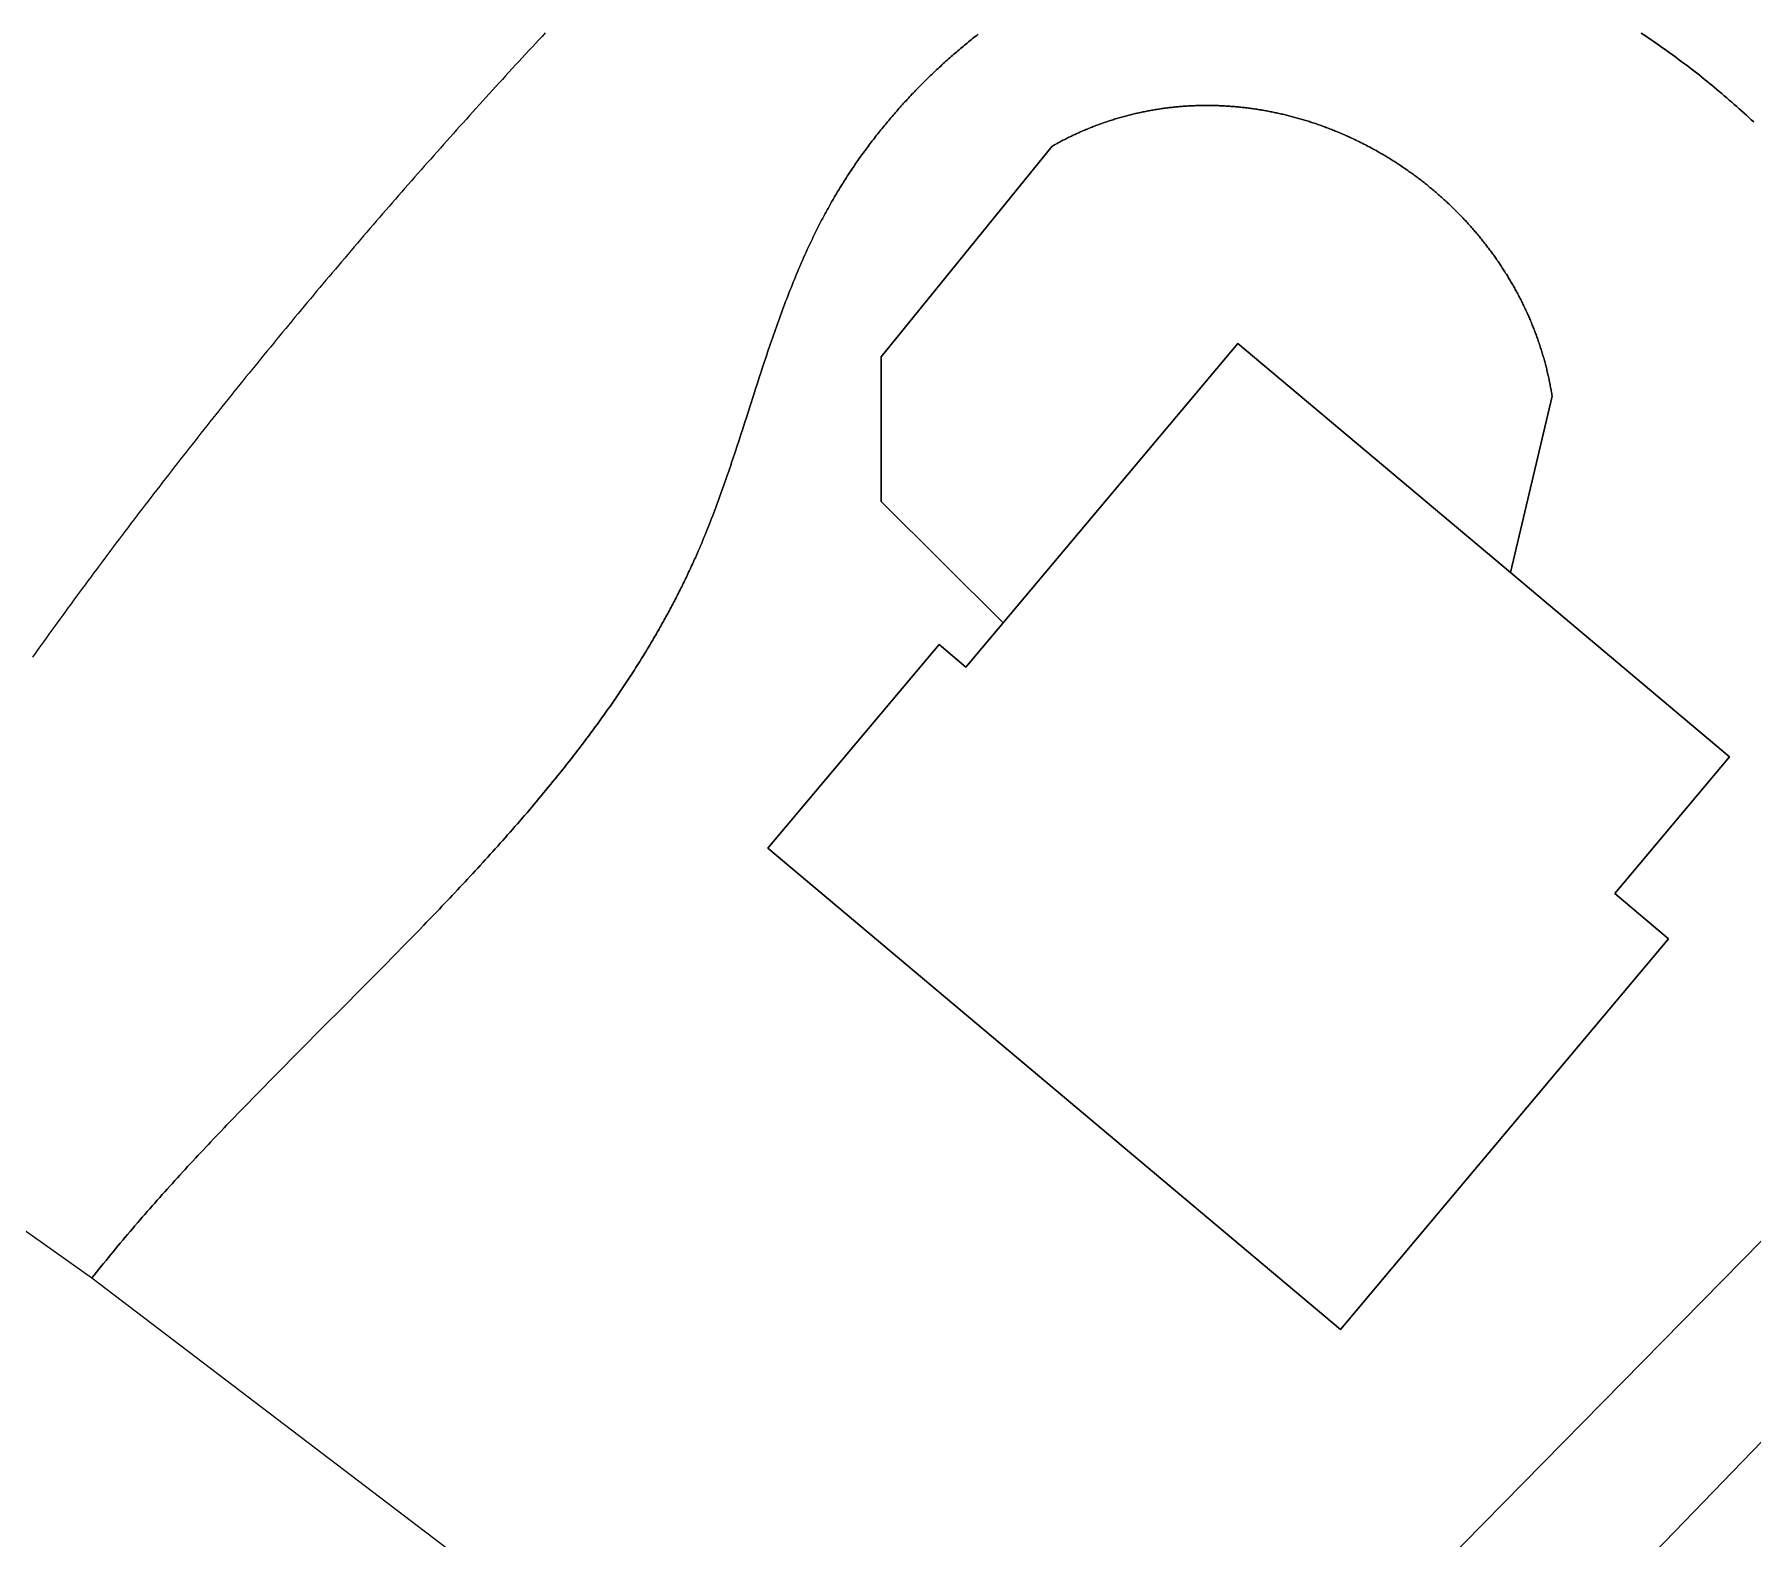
# Model space of a CAD drawing. Header units: millimetres. Extents: x 539514 to 908003, y -69769 to 203909.
# Drawn here: x 800560 to 838634, y 22073 to 55387 of the extents above; entities that cross this region are included whole.
import ezdxf

# ---------------------------------------------------------------- set-up
doc = ezdxf.new("R2010")
doc.units = ezdxf.units.MM
doc.layers.add('CLOSED_AREAS', color=7, linetype='Continuous')
doc.layers.add('REGION_HOLES', color=7, linetype='Continuous')

msp = doc.modelspace()

# ---------------------------------------------------------------- linework, layer by layer
at = {"layer": 'CLOSED_AREAS'}
for points in [[(794840.716, 32799.88), (801836.342, 27844.644), (801887.789, 27909.672), (801939.414, 27974.592), (801991.216, 28039.404), (802043.193, 28104.11), (802095.344, 28168.711), (802147.665, 28233.208), (802200.155, 28297.602), (802252.812, 28361.894), (802305.634, 28426.085), (802358.618, 28490.176), (802411.764, 28554.169), (802465.068, 28618.064), (802518.53, 28681.863), (802572.146, 28745.567), (802625.914, 28809.176), (802679.834, 28872.691), (802733.902, 28936.115), (802788.117, 28999.448), (802842.477, 29062.69), (802896.979, 29125.844), (802951.622, 29188.91), (803006.404, 29251.889), (803061.322, 29314.782), (803116.375, 29377.591), (803171.56, 29440.316), (803226.876, 29502.959), (803282.32, 29565.521), (803337.891, 29628.002), (803393.587, 29690.404), (803449.405, 29752.728), (803505.343, 29814.975), (803561.4, 29877.146), (803617.574, 29939.242), (803673.861, 30001.265), (803730.262, 30063.214), (803786.772, 30125.092), (803843.391, 30186.9), (803900.116, 30248.638), (803956.946, 30310.308), (804013.877, 30371.91), (804070.909, 30433.446), (804128.04, 30494.917), (804185.266, 30556.324), (804242.587, 30617.669), (804300, 30678.951), (804357.503, 30740.172), (804415.095, 30801.334), (804472.772, 30862.437), (804530.534, 30923.482), (804588.377, 30984.471), (804646.301, 31045.404), (804704.303, 31106.284), (804762.381, 31167.11), (804820.533, 31227.883), (804878.756, 31288.606), (804937.05, 31349.279), (804995.412, 31409.903), (805053.84, 31470.479), (805112.332, 31531.008), (805170.885, 31591.491), (805288.17, 31712.326), (805405.679, 31832.991), (805523.394, 31953.494), (805641.301, 32073.845), (805759.383, 32194.053), (805877.624, 32314.125), (805996.007, 32434.071), (806114.517, 32553.899), (806233.137, 32673.618), (806351.851, 32793.236), (806470.643, 32912.762), (806589.497, 33032.206), (806827.327, 33270.877), (807065.21, 33509.319), (807303.018, 33747.601), (807540.621, 33985.792), (807659.306, 34104.875), (807777.891, 34223.962), (807896.36, 34343.06), (808014.697, 34462.179), (808132.886, 34581.327), (808250.911, 34700.513), (808368.755, 34819.745), (808486.403, 34939.033), (808603.839, 35058.384), (808721.045, 35177.808), (808838.006, 35297.313), (808954.707, 35416.908), (809071.13, 35536.6), (809187.259, 35656.4), (809245.209, 35716.343), (809303.079, 35776.316), (809360.868, 35836.32), (809418.573, 35896.356), (809476.193, 35956.425), (809533.725, 36016.529), (809591.168, 36076.668), (809648.519, 36136.844), (809705.777, 36197.057), (809762.939, 36257.308), (809820.004, 36317.6), (809876.969, 36377.932), (809933.832, 36438.306), (809990.592, 36498.723), (810047.246, 36559.185), (810103.793, 36619.691), (810160.229, 36680.244), (810216.554, 36740.843), (810272.765, 36801.492), (810328.861, 36862.189), (810384.838, 36922.937), (810440.696, 36983.737), (810496.432, 37044.59), (810552.045, 37105.496), (810607.531, 37166.457), (810662.889, 37227.474), (810718.118, 37288.549), (810773.215, 37349.681), (810828.177, 37410.872), (810883.004, 37472.124), (810937.693, 37533.437), (810992.242, 37594.813), (811046.648, 37656.252), (811100.911, 37717.755), (811155.028, 37779.324), (811208.997, 37840.96), (811262.815, 37902.664), (811316.482, 37964.437), (811369.994, 38026.28), (811423.35, 38088.194), (811476.548, 38150.18), (811529.586, 38212.239), (811582.462, 38274.373), (811635.173, 38336.582), (811687.718, 38398.867), (811740.095, 38461.23), (811792.302, 38523.672), (811844.336, 38586.193), (811896.196, 38648.795), (811947.88, 38711.479), (811999.385, 38774.246), (812050.71, 38837.098), (812101.853, 38900.034), (812152.811, 38963.056), (812203.583, 39026.166), (812254.166, 39089.364), (812304.559, 39152.652), (812354.76, 39216.03), (812404.766, 39279.5), (812454.575, 39343.062), (812504.186, 39406.718), (812553.596, 39470.469), (812602.804, 39534.316), (812651.807, 39598.261), (812700.603, 39662.303), (812749.191, 39726.444), (812797.568, 39790.686), (812845.733, 39855.029), (812893.682, 39919.474), (812941.415, 39984.023), (812988.93, 40048.676), (813036.223, 40113.436), (813083.294, 40178.301), (813130.14, 40243.275), (813176.759, 40308.358), (813223.15, 40373.55), (813269.309, 40438.854), (813315.236, 40504.27), (813360.928, 40569.799), (813406.383, 40635.443), (813451.599, 40701.202), (813496.574, 40767.077), (813541.306, 40833.07), (813585.793, 40899.181), (813630.033, 40965.413), (813674.024, 41031.765), (813717.764, 41098.239), (813761.251, 41164.836), (813804.483, 41231.557), (813847.458, 41298.403), (813890.173, 41365.375), (813932.628, 41432.475), (813974.819, 41499.703), (814016.745, 41567.06), (814058.405, 41634.548), (814099.794, 41702.168), (814120.388, 41736.027), (814140.913, 41769.92), (814161.37, 41803.846), (814181.758, 41837.806), (814202.078, 41871.8), (814222.328, 41905.827), (814242.51, 41939.888), (814262.621, 41973.984), (814282.663, 42008.114), (814302.635, 42042.278), (814322.536, 42076.476), (814342.367, 42110.71), (814362.127, 42144.978), (814381.816, 42179.281), (814401.433, 42213.619), (814420.979, 42247.992), (814440.453, 42282.401), (814459.855, 42316.845), (814479.185, 42351.325), (814498.442, 42385.84), (814517.626, 42420.392), (814536.737, 42454.979), (814555.775, 42489.603), (814574.739, 42524.262), (814593.629, 42558.959), (814612.446, 42593.691), (814631.187, 42628.461), (814649.855, 42663.267), (814668.447, 42698.11), (814686.964, 42732.991), (814705.406, 42767.908), (814723.772, 42802.863), (814742.062, 42837.856), (814760.276, 42872.886), (814778.414, 42907.953), (814796.475, 42943.059), (814814.459, 42978.203), (814832.366, 43013.385), (814850.196, 43048.605), (814867.948, 43083.864), (814885.622, 43119.161), (814903.218, 43154.497), (814920.736, 43189.872), (814938.175, 43225.286), (814955.535, 43260.739), (814972.815, 43296.231), (814990.017, 43331.762), (815007.139, 43367.334), (815024.18, 43402.944), (815041.142, 43438.595), (815058.023, 43474.285), (815074.824, 43510.016), (815091.543, 43545.787), (815108.182, 43581.598), (815124.739, 43617.449), (815141.214, 43653.342), (815157.607, 43689.275), (815173.919, 43725.248), (815190.147, 43761.263), (815206.293, 43797.319), (815222.356, 43833.416), (815238.336, 43869.555), (815254.233, 43905.735), (815270.045, 43941.957), (815295.962, 44001.834), (815321.654, 44061.822), (815347.127, 44121.92), (815372.384, 44182.125), (815397.43, 44242.436), (815422.27, 44302.85), (815446.908, 44363.366), (815471.349, 44423.98), (815495.597, 44484.692), (815519.656, 44545.498), (815543.532, 44606.397), (815567.228, 44667.387), (815590.749, 44728.465), (815614.099, 44789.629), (815637.283, 44850.878), (815660.306, 44912.209), (815683.172, 44973.62), (815705.885, 45035.108), (815728.45, 45096.672), (815750.871, 45158.31), (815773.153, 45220.02), (815795.3, 45281.799), (815817.317, 45343.645), (815839.208, 45405.556), (815860.978, 45467.53), (815882.631, 45529.565), (815904.172, 45591.659), (815925.605, 45653.809), (815946.934, 45716.014), (815968.165, 45778.272), (815989.301, 45840.579), (816010.347, 45902.935), (816031.308, 45965.337), (816052.188, 46027.783), (816072.991, 46090.27), (816093.722, 46152.797), (816134.985, 46277.962), (816176.015, 46403.26), (816216.845, 46528.674), (816257.513, 46654.188), (816298.053, 46779.783), (816338.503, 46905.444), (816419.27, 47156.893), (816500.102, 47408.4), (816540.632, 47534.133), (816581.286, 47659.828), (816622.098, 47785.471), (816663.106, 47911.042), (816704.345, 48036.526), (816725.062, 48099.23), (816745.851, 48161.906), (816766.715, 48224.551), (816787.659, 48287.164), (816808.688, 48349.742), (816829.805, 48412.284), (816851.017, 48474.786), (816872.326, 48537.248), (816893.738, 48599.666), (816915.257, 48662.039), (816936.887, 48724.365), (816958.634, 48786.642), (816980.5, 48848.866), (817002.492, 48911.038), (817024.613, 48973.153), (817046.868, 49035.21), (817069.261, 49097.207), (817091.797, 49159.142), (817114.48, 49221.013), (817137.315, 49282.817), (817160.306, 49344.553), (817183.458, 49406.218), (817206.774, 49467.81), (817230.261, 49529.327), (817253.922, 49590.767), (817277.761, 49652.128), (817301.784, 49713.408), (817325.993, 49774.604), (817350.395, 49835.714), (817374.994, 49896.737), (817399.793, 49957.67), (817424.798, 50018.512), (817450.013, 50079.259), (817475.442, 50139.91), (817501.09, 50200.463), (817526.962, 50260.915), (817553.061, 50321.265), (817579.393, 50381.51), (817605.961, 50441.648), (817632.771, 50501.678), (817659.826, 50561.596), (817687.132, 50621.401), (817714.692, 50681.092), (817742.512, 50740.664), (817770.595, 50800.117), (817798.946, 50859.449), (817813.223, 50889.068), (817827.57, 50918.657), (817841.985, 50948.213), (817856.471, 50977.738), (817871.026, 51007.232), (817885.653, 51036.692), (817900.351, 51066.121), (817915.122, 51095.516), (817929.964, 51124.879), (817944.88, 51154.208), (817959.87, 51183.503), (817974.934, 51212.765), (817990.073, 51241.992), (818005.288, 51271.186), (818020.578, 51300.344), (818035.945, 51329.468), (818051.389, 51358.556), (818066.911, 51387.609), (818082.511, 51416.626), (818098.189, 51445.607), (818113.947, 51474.552), (818129.785, 51503.461), (818145.704, 51532.333), (818161.703, 51561.167), (818177.784, 51589.965), (818193.947, 51618.725), (818210.193, 51647.446), (818226.522, 51676.13), (818242.935, 51704.776), (818259.432, 51733.383), (818276.014, 51761.951), (818292.682, 51790.48), (818312.021, 51823.349), (818331.474, 51856.165), (818351.041, 51888.929), (818370.722, 51921.639), (818390.515, 51954.295), (818410.421, 51986.897), (818430.439, 52019.445), (818450.569, 52051.938), (818470.811, 52084.376), (818491.163, 52116.759), (818511.626, 52149.086), (818532.2, 52181.357), (818552.883, 52213.572), (818573.676, 52245.73), (818594.578, 52277.831), (818615.589, 52309.875), (818636.708, 52341.862), (818657.935, 52373.79), (818679.269, 52405.66), (818700.711, 52437.472), (818722.259, 52469.225), (818743.914, 52500.919), (818765.675, 52532.554), (818787.541, 52564.128), (818809.513, 52595.643), (818831.589, 52627.097), (818853.77, 52658.49), (818876.055, 52689.823), (818898.443, 52721.094), (818920.935, 52752.303), (818943.529, 52783.451), (818966.226, 52814.536), (818989.025, 52845.558), (819011.926, 52876.517), (819034.928, 52907.414), (819058.031, 52938.246), (819081.234, 52969.015), (819104.538, 52999.72), (819127.941, 53030.36), (819151.444, 53060.935), (819175.045, 53091.445), (819198.746, 53121.889), (819222.544, 53152.268), (819246.44, 53182.581), (819270.433, 53212.827), (819294.524, 53243.006), (819318.711, 53273.119), (819342.994, 53303.164), (819367.373, 53333.141), (819391.848, 53363.051), (819416.418, 53392.892), (819441.082, 53422.664), (819465.84, 53452.367), (819490.693, 53482.002), (819515.639, 53511.566), (819540.678, 53541.061), (819565.809, 53570.485), (819591.033, 53599.839), (819616.349, 53629.122), (819641.757, 53658.334), (819667.255, 53687.474), (819692.844, 53716.543), (819718.524, 53745.539), (819744.294, 53774.463), (819770.153, 53803.315), (819796.101, 53832.093), (819822.139, 53860.798), (819848.264, 53889.429), (819874.478, 53917.986), (819900.779, 53946.468), (819927.167, 53974.876), (819953.643, 54003.209), (819980.204, 54031.467), (820006.852, 54059.649), (820033.586, 54087.756), (820060.405, 54115.786), (820087.308, 54143.739), (820114.296, 54171.616), (820141.369, 54199.415), (820168.525, 54227.137), (820195.764, 54254.781), (820223.086, 54282.347), (820250.491, 54309.834), (820277.978, 54337.243), (820305.547, 54364.573), (820333.197, 54391.823), (820360.928, 54418.993), (820388.74, 54446.084), (820416.632, 54473.094), (820444.603, 54500.023), (820472.654, 54526.872), (820500.784, 54553.639), (820528.993, 54580.324), (820557.28, 54606.928), (820585.645, 54633.449), (820614.088, 54659.888), (820642.607, 54686.244), (820671.203, 54712.516), (820699.876, 54738.706), (820728.624, 54764.811), (820757.448, 54790.832), (820786.347, 54816.769), (820815.321, 54842.62), (820844.369, 54868.387), (820873.491, 54894.069), (820902.686, 54919.664), (820931.955, 54945.174), (820961.297, 54970.597), (820990.711, 54995.933), (821020.196, 55021.183), (821049.754, 55046.345), (821079.383, 55071.419), (821109.082, 55096.406), (821138.852, 55121.304), (821168.693, 55146.114), (821198.602, 55170.835), (821228.581, 55195.466), (821258.629, 55220.008), (821288.746, 55244.461), (821318.93, 55268.823), (821349.182, 55293.094), (821379.502, 55317.275), (821409.888, 55341.364), (821440.341, 55365.363), (821470.86, 55389.269)], [(811882.107, 55422.584), (811808.475, 55343.565), (811734.907, 55264.486), (811661.402, 55185.349), (811587.96, 55106.153), (811514.581, 55026.901), (811441.265, 54947.594), (811368.012, 54868.231), (811294.821, 54788.815), (811221.692, 54709.346), (811148.626, 54629.825), (811075.622, 54550.253), (811002.679, 54470.631), (810929.798, 54390.96), (810856.979, 54311.242), (810784.221, 54231.477), (810711.524, 54151.665), (810638.889, 54071.808), (810566.316, 53991.905), (810493.804, 53911.957), (810421.354, 53831.963), (810348.967, 53751.925), (810276.643, 53671.842), (810204.381, 53591.714), (810132.183, 53511.541), (810060.048, 53431.324), (809987.976, 53351.063), (809915.968, 53270.758), (809844.025, 53190.41), (809772.145, 53110.017), (809700.33, 53029.581), (809628.58, 52949.102), (809556.896, 52868.58), (809485.276, 52788.015), (809413.722, 52707.408), (809342.233, 52626.757), (809270.811, 52546.065), (809199.454, 52465.33), (809128.165, 52384.553), (809056.942, 52303.735), (808985.785, 52222.874), (808914.696, 52141.973), (808843.675, 52061.03), (808772.721, 51980.045), (808701.835, 51899.02), (808631.017, 51817.955), (808560.268, 51736.848), (808489.587, 51655.701), (808418.975, 51574.514), (808348.432, 51493.287), (808277.958, 51412.02), (808207.554, 51330.714), (808137.22, 51249.368), (808066.956, 51167.982), (807996.762, 51086.558), (807926.639, 51005.094), (807856.587, 50923.592), (807786.605, 50842.051), (807716.695, 50760.472), (807646.856, 50678.854), (807577.089, 50597.198), (807507.394, 50515.505), (807437.771, 50433.774), (807368.221, 50352.005), (807298.743, 50270.198), (807229.338, 50188.355), (807160.007, 50106.475), (807090.748, 50024.558), (807021.564, 49942.604), (806952.453, 49860.613), (806883.417, 49778.587), (806814.454, 49696.524), (806745.567, 49614.425), (806676.754, 49532.291), (806608.016, 49450.121), (806539.354, 49367.916), (806470.767, 49285.675), (806402.256, 49203.4), (806333.821, 49121.089), (806265.463, 49038.744), (806197.181, 48956.364), (806128.975, 48873.95), (806060.847, 48791.502), (805992.796, 48709.02), (805924.822, 48626.504), (805856.926, 48543.955), (805789.108, 48461.372), (805721.368, 48378.756), (805653.707, 48296.106), (805586.124, 48213.424), (805518.62, 48130.709), (805451.196, 48047.962), (805383.85, 47965.182), (805316.585, 47882.37), (805249.399, 47799.526), (805182.293, 47716.651), (805115.268, 47633.743), (805048.323, 47550.804), (804981.459, 47467.834), (804914.677, 47384.833), (804847.975, 47301.801), (804781.355, 47218.738), (804714.817, 47135.644), (804648.361, 47052.52), (804581.987, 46969.366), (804515.695, 46886.182), (804449.487, 46802.968), (804383.361, 46719.724), (804317.319, 46636.451), (804251.36, 46553.148), (804185.484, 46469.817), (804119.693, 46386.456), (804053.986, 46303.067), (803988.363, 46219.649), (803922.825, 46136.202), (803857.372, 46052.727), (803792.004, 45969.225), (803726.721, 45885.694), (803661.524, 45802.136), (803596.413, 45718.55), (803531.388, 45634.936), (803466.449, 45551.296), (803401.597, 45467.628), (803336.831, 45383.934), (803272.153, 45300.213), (803207.562, 45216.466), (803143.058, 45132.692), (803078.643, 45048.892), (803014.315, 44965.066), (802950.075, 44881.215), (802885.924, 44797.338), (802821.862, 44713.435), (802757.889, 44629.508), (802694.005, 44545.555), (802630.21, 44461.577), (802566.505, 44377.575), (802502.89, 44293.548), (802439.365, 44209.497), (802375.93, 44125.422), (802312.587, 44041.323), (802249.334, 43957.2), (802186.172, 43873.053), (802123.101, 43788.883), (802060.122, 43704.69), (801997.235, 43620.474), (801934.44, 43536.234), (801871.738, 43451.972), (801809.128, 43367.688), (801746.61, 43283.381), (801684.186, 43199.052), (801621.855, 43114.701), (801559.617, 43030.328), (801497.474, 42945.934), (801435.424, 42861.518), (801373.469, 42777.08), (801311.608, 42692.622), (801249.841, 42608.143), (801188.17, 42523.643), (801126.594, 42439.122), (801065.113, 42354.581), (801003.728, 42270.02), (800942.439, 42185.439), (800881.246, 42100.838), (800820.149, 42016.217), (800759.149, 41931.576), (800698.246, 41846.917), (800637.44, 41762.238), (800576.731, 41677.54), (800516.12, 41592.824)], [(821470.86, 55389.269), (821440.341, 55365.363), (821409.888, 55341.364), (821379.502, 55317.275), (821349.182, 55293.094), (821318.93, 55268.823), (821288.746, 55244.461), (821258.629, 55220.008), (821228.581, 55195.466), (821198.602, 55170.835), (821168.693, 55146.114), (821138.852, 55121.304), (821109.082, 55096.406), (821079.383, 55071.419), (821049.754, 55046.345), (821020.196, 55021.183), (820990.711, 54995.933), (820961.297, 54970.597), (820931.955, 54945.174), (820902.686, 54919.664), (820873.491, 54894.069), (820844.369, 54868.387), (820815.321, 54842.62), (820786.347, 54816.769), (820757.448, 54790.832), (820728.624, 54764.811), (820699.876, 54738.706), (820671.203, 54712.516), (820642.607, 54686.244), (820614.088, 54659.888), (820585.645, 54633.449), (820557.28, 54606.928), (820528.993, 54580.324), (820500.784, 54553.639), (820472.654, 54526.872), (820444.603, 54500.023), (820416.632, 54473.094), (820388.74, 54446.084), (820360.928, 54418.993), (820333.197, 54391.823), (820305.547, 54364.573), (820277.978, 54337.243), (820250.491, 54309.834), (820223.086, 54282.347), (820195.764, 54254.781), (820168.525, 54227.137), (820141.369, 54199.415), (820114.296, 54171.616), (820087.308, 54143.739), (820060.405, 54115.786), (820033.586, 54087.756), (820006.852, 54059.649), (819980.204, 54031.467), (819953.643, 54003.209), (819927.167, 53974.876), (819900.779, 53946.468), (819874.478, 53917.986), (819848.264, 53889.429), (819822.139, 53860.798), (819796.101, 53832.093), (819770.153, 53803.315), (819744.294, 53774.463), (819718.524, 53745.539), (819692.844, 53716.543), (819667.255, 53687.474), (819641.757, 53658.334), (819616.349, 53629.122), (819591.033, 53599.839), (819565.809, 53570.485), (819540.678, 53541.061), (819515.639, 53511.566), (819490.693, 53482.002), (819465.84, 53452.367), (819441.082, 53422.664), (819416.418, 53392.892), (819391.848, 53363.051), (819367.373, 53333.141), (819342.994, 53303.164), (819318.711, 53273.119), (819294.524, 53243.006), (819270.433, 53212.827), (819246.44, 53182.581), (819222.544, 53152.268), (819198.746, 53121.889), (819175.045, 53091.445), (819151.444, 53060.935), (819127.941, 53030.36), (819104.538, 52999.72), (819081.234, 52969.015), (819058.031, 52938.246), (819034.928, 52907.414), (819011.926, 52876.517), (818989.025, 52845.558), (818966.226, 52814.536), (818943.529, 52783.451), (818920.935, 52752.303), (818898.443, 52721.094), (818876.055, 52689.823), (818853.77, 52658.49), (818831.589, 52627.097), (818809.513, 52595.643), (818787.541, 52564.128), (818765.675, 52532.554), (818743.914, 52500.919), (818722.259, 52469.225), (818700.711, 52437.472), (818679.269, 52405.66), (818657.935, 52373.79), (818636.708, 52341.862), (818615.589, 52309.875), (818594.578, 52277.831), (818573.676, 52245.73), (818552.883, 52213.572), (818532.2, 52181.357), (818511.626, 52149.086), (818491.163, 52116.759), (818470.811, 52084.376), (818450.569, 52051.938), (818430.439, 52019.445), (818410.421, 51986.897), (818390.515, 51954.295), (818370.722, 51921.639), (818351.041, 51888.929), (818331.474, 51856.165), (818312.021, 51823.349), (818292.682, 51790.48), (818276.014, 51761.951), (818259.432, 51733.383), (818242.935, 51704.776), (818226.522, 51676.13), (818210.193, 51647.446), (818193.947, 51618.725), (818177.784, 51589.965), (818161.703, 51561.167), (818145.704, 51532.333), (818129.785, 51503.461), (818113.947, 51474.552), (818098.189, 51445.607), (818082.511, 51416.626), (818066.911, 51387.609), (818051.389, 51358.556), (818035.945, 51329.468), (818020.578, 51300.344), (818005.288, 51271.186), (817990.073, 51241.992), (817974.934, 51212.765), (817959.87, 51183.503), (817944.88, 51154.208), (817929.964, 51124.879), (817915.122, 51095.516), (817900.351, 51066.121), (817885.653, 51036.692), (817871.026, 51007.232), (817856.471, 50977.738), (817841.985, 50948.213), (817827.57, 50918.657), (817813.223, 50889.068), (817798.946, 50859.449), (817770.595, 50800.117), (817742.512, 50740.664), (817714.692, 50681.092), (817687.132, 50621.401), (817659.826, 50561.596), (817632.771, 50501.678), (817605.961, 50441.648), (817579.393, 50381.51), (817553.061, 50321.265), (817526.962, 50260.915), (817501.09, 50200.463), (817475.442, 50139.91), (817450.013, 50079.259), (817424.798, 50018.512), (817399.793, 49957.67), (817374.994, 49896.737), (817350.395, 49835.714), (817325.993, 49774.604), (817301.784, 49713.408), (817277.761, 49652.128), (817253.922, 49590.767), (817230.261, 49529.327), (817206.774, 49467.81), (817183.458, 49406.218), (817160.306, 49344.553), (817137.315, 49282.817), (817114.48, 49221.013), (817091.797, 49159.142), (817069.261, 49097.207), (817046.868, 49035.21), (817024.613, 48973.153), (817002.492, 48911.038), (816980.5, 48848.866), (816958.634, 48786.642), (816936.887, 48724.365), (816915.257, 48662.039), (816893.738, 48599.666), (816872.326, 48537.248), (816851.017, 48474.786), (816829.805, 48412.284), (816808.688, 48349.742), (816787.659, 48287.164), (816766.715, 48224.551), (816745.851, 48161.906), (816725.062, 48099.23), (816704.345, 48036.526), (816663.106, 47911.042), (816622.098, 47785.471), (816581.286, 47659.828), (816540.632, 47534.133), (816500.102, 47408.4), (816419.27, 47156.893), (816338.503, 46905.444), (816298.053, 46779.783), (816257.513, 46654.188), (816216.845, 46528.674), (816176.015, 46403.26), (816134.985, 46277.962), (816093.722, 46152.797), (816072.991, 46090.27), (816052.188, 46027.783), (816031.308, 45965.337), (816010.347, 45902.935), (815989.301, 45840.579), (815968.165, 45778.272), (815946.934, 45716.014), (815925.605, 45653.809), (815904.172, 45591.659), (815882.631, 45529.565), (815860.978, 45467.53), (815839.208, 45405.556), (815817.317, 45343.645), (815795.3, 45281.799), (815773.153, 45220.02), (815750.871, 45158.31), (815728.45, 45096.672), (815705.885, 45035.108), (815683.172, 44973.62), (815660.306, 44912.209), (815637.283, 44850.878), (815614.099, 44789.629), (815590.749, 44728.465), (815567.228, 44667.387), (815543.532, 44606.397), (815519.656, 44545.498), (815495.597, 44484.692), (815471.349, 44423.98), (815446.908, 44363.366), (815422.27, 44302.85), (815397.43, 44242.436), (815372.384, 44182.125), (815347.127, 44121.92), (815321.654, 44061.822), (815295.962, 44001.834), (815270.045, 43941.957), (815254.233, 43905.735), (815238.336, 43869.555), (815222.356, 43833.416), (815206.293, 43797.319), (815190.147, 43761.263), (815173.919, 43725.248), (815157.607, 43689.275), (815141.214, 43653.342), (815124.739, 43617.449), (815108.182, 43581.598), (815091.543, 43545.787), (815074.824, 43510.016), (815058.023, 43474.285), (815041.142, 43438.595), (815024.18, 43402.944), (815007.139, 43367.334), (814990.017, 43331.762), (814972.815, 43296.231), (814955.535, 43260.739), (814938.175, 43225.286), (814920.736, 43189.872), (814903.218, 43154.497), (814885.622, 43119.161), (814867.948, 43083.864), (814850.196, 43048.605), (814832.366, 43013.385), (814814.459, 42978.203), (814796.475, 42943.059), (814778.414, 42907.953), (814760.276, 42872.886), (814742.062, 42837.856), (814723.772, 42802.863), (814705.406, 42767.908), (814686.964, 42732.991), (814668.447, 42698.11), (814649.855, 42663.267), (814631.187, 42628.461), (814612.446, 42593.691), (814593.629, 42558.959), (814574.739, 42524.262), (814555.775, 42489.603), (814536.737, 42454.979), (814517.626, 42420.392), (814498.442, 42385.84), (814479.185, 42351.325), (814459.855, 42316.845), (814440.453, 42282.401), (814420.979, 42247.992), (814401.433, 42213.619), (814381.816, 42179.281), (814362.127, 42144.978), (814342.367, 42110.71), (814322.536, 42076.476), (814302.635, 42042.278), (814282.663, 42008.114), (814262.621, 41973.984), (814242.51, 41939.888), (814222.328, 41905.827), (814202.078, 41871.8), (814181.758, 41837.806), (814161.37, 41803.846), (814140.913, 41769.92), (814120.388, 41736.027), (814099.794, 41702.168), (814058.405, 41634.548), (814016.745, 41567.06), (813974.819, 41499.703), (813932.628, 41432.475), (813890.173, 41365.375), (813847.458, 41298.403), (813804.483, 41231.557), (813761.251, 41164.836), (813717.764, 41098.239), (813674.024, 41031.765), (813630.033, 40965.413), (813585.793, 40899.181), (813541.306, 40833.07), (813496.574, 40767.077), (813451.599, 40701.202), (813406.383, 40635.443), (813360.928, 40569.799), (813315.236, 40504.27), (813269.309, 40438.854), (813223.15, 40373.55), (813176.759, 40308.358), (813130.14, 40243.275), (813083.294, 40178.301), (813036.223, 40113.436), (812988.93, 40048.676), (812941.415, 39984.023), (812893.682, 39919.474), (812845.733, 39855.029), (812797.568, 39790.686), (812749.191, 39726.444), (812700.603, 39662.303), (812651.807, 39598.261), (812602.804, 39534.316), (812553.596, 39470.469), (812504.186, 39406.718), (812454.575, 39343.062), (812404.766, 39279.5), (812354.76, 39216.03), (812304.559, 39152.652), (812254.166, 39089.364), (812203.583, 39026.166), (812152.811, 38963.056), (812101.853, 38900.034), (812050.71, 38837.098), (811999.385, 38774.246), (811947.88, 38711.479), (811896.196, 38648.795), (811844.336, 38586.193), (811792.302, 38523.672), (811740.095, 38461.23), (811687.718, 38398.867), (811635.173, 38336.582), (811582.462, 38274.373), (811529.586, 38212.239), (811476.548, 38150.18), (811423.35, 38088.194), (811369.994, 38026.28), (811316.482, 37964.437), (811262.815, 37902.664), (811208.997, 37840.96), (811155.028, 37779.324), (811100.911, 37717.755), (811046.648, 37656.252), (810992.242, 37594.813), (810937.693, 37533.437), (810883.004, 37472.124), (810828.177, 37410.872), (810773.215, 37349.681), (810718.118, 37288.549), (810662.889, 37227.474), (810607.531, 37166.457), (810552.045, 37105.496), (810496.432, 37044.59), (810440.696, 36983.737), (810384.838, 36922.937), (810328.861, 36862.189), (810272.765, 36801.492), (810216.554, 36740.843), (810160.229, 36680.244), (810103.793, 36619.691), (810047.246, 36559.185), (809990.592, 36498.723), (809933.832, 36438.306), (809876.969, 36377.932), (809820.004, 36317.6), (809762.939, 36257.308), (809705.777, 36197.057), (809648.519, 36136.844), (809591.168, 36076.668), (809533.725, 36016.529), (809476.193, 35956.425), (809418.573, 35896.356), (809360.868, 35836.32), (809303.079, 35776.316), (809245.209, 35716.343), (809187.259, 35656.4), (809071.13, 35536.6), (808954.707, 35416.908), (808838.006, 35297.313), (808721.045, 35177.808), (808603.839, 35058.384), (808486.403, 34939.033), (808368.755, 34819.745), (808250.911, 34700.513), (808132.886, 34581.327), (808014.697, 34462.179), (807896.36, 34343.06), (807777.891, 34223.962), (807659.306, 34104.875), (807540.621, 33985.792), (807303.018, 33747.601), (807065.21, 33509.319), (806827.327, 33270.877), (806589.497, 33032.206), (806470.643, 32912.762), (806351.851, 32793.236), (806233.137, 32673.618), (806114.517, 32553.899), (805996.007, 32434.071), (805877.624, 32314.125), (805759.383, 32194.053), (805641.301, 32073.845), (805523.394, 31953.494), (805405.679, 31832.991), (805288.17, 31712.326), (805170.885, 31591.491), (805112.332, 31531.008), (805053.84, 31470.479), (804995.412, 31409.903), (804937.05, 31349.279), (804878.756, 31288.606), (804820.533, 31227.883), (804762.381, 31167.11), (804704.303, 31106.284), (804646.301, 31045.404), (804588.377, 30984.471), (804530.534, 30923.482), (804472.772, 30862.437), (804415.095, 30801.334), (804357.503, 30740.172), (804300, 30678.951), (804242.587, 30617.669), (804185.266, 30556.324), (804128.04, 30494.917), (804070.909, 30433.446), (804013.877, 30371.91), (803956.946, 30310.308), (803900.116, 30248.638), (803843.391, 30186.9), (803786.772, 30125.092), (803730.262, 30063.214), (803673.861, 30001.265), (803617.574, 29939.242), (803561.4, 29877.146), (803505.343, 29814.975), (803449.405, 29752.728), (803393.587, 29690.404), (803337.891, 29628.002), (803282.32, 29565.521), (803226.876, 29502.959), (803171.56, 29440.316), (803116.375, 29377.591), (803061.322, 29314.782), (803006.404, 29251.889), (802951.622, 29188.91), (802896.979, 29125.844), (802842.477, 29062.69), (802788.117, 28999.448), (802733.902, 28936.115), (802679.834, 28872.691), (802625.914, 28809.176), (802572.146, 28745.567), (802518.53, 28681.863), (802465.068, 28618.064), (802411.764, 28554.169), (802358.618, 28490.176), (802305.634, 28426.085), (802252.812, 28361.894), (802200.155, 28297.602), (802147.665, 28233.208), (802095.344, 28168.711), (802043.193, 28104.11), (801991.216, 28039.404), (801939.414, 27974.592), (801887.789, 27909.672), (801836.342, 27844.644), (822531.737, 12104.485), (840603.771, 30468.004)], [(836162.691, 55416.114), (836222.412, 55376.57), (836282.008, 55336.767), (836341.478, 55296.705), (836400.82, 55256.387), (836460.035, 55215.813), (836519.12, 55174.984), (836578.075, 55133.901), (836636.898, 55092.567), (836695.589, 55050.982), (836754.146, 55009.146), (836812.569, 54967.063), (836870.856, 54924.731), (836929.005, 54882.154), (836987.017, 54839.331), (837044.89, 54796.265), (837102.622, 54752.956), (837160.213, 54709.406), (837217.662, 54665.615), (837274.967, 54621.585), (837332.127, 54577.317), (837389.142, 54532.813), (837446.01, 54488.073), (837502.73, 54443.099), (837559.301, 54397.892), (837615.723, 54352.453), (837671.993, 54306.783), (837728.11, 54260.884), (837784.075, 54214.756), (837839.885, 54168.402), (837895.539, 54121.821), (837951.037, 54075.016), (838006.377, 54027.987), (838061.558, 53980.735), (838116.58, 53933.263), (838171.44, 53885.571), (838226.138, 53837.659), (838280.673, 53789.531), (838335.044, 53741.186), (838389.249, 53692.625), (838443.288, 53643.851), (838497.16, 53594.864), (838550.862, 53545.665), (838604.395, 53496.256), (838657.757, 53446.638)], [(838657.757, 53446.638), (838604.395, 53496.256), (838550.862, 53545.665), (838497.16, 53594.864), (838443.288, 53643.851), (838389.249, 53692.625), (838335.044, 53741.186), (838280.673, 53789.531), (838226.138, 53837.659), (838171.44, 53885.571), (838116.58, 53933.263), (838061.558, 53980.735), (838006.377, 54027.987), (837951.037, 54075.016), (837895.539, 54121.821), (837839.885, 54168.402), (837784.075, 54214.756), (837728.11, 54260.884), (837671.993, 54306.783), (837615.723, 54352.453), (837559.301, 54397.892), (837502.73, 54443.099), (837446.01, 54488.073), (837389.142, 54532.813), (837332.127, 54577.317), (837274.967, 54621.585), (837217.662, 54665.615), (837160.213, 54709.406), (837102.622, 54752.956), (837044.89, 54796.265), (836987.017, 54839.331), (836929.005, 54882.154), (836870.856, 54924.731), (836812.569, 54967.063), (836754.146, 55009.146), (836695.589, 55050.982), (836636.898, 55092.567), (836578.075, 55133.901), (836519.12, 55174.984), (836460.035, 55215.813), (836400.82, 55256.387), (836341.478, 55296.705), (836282.008, 55336.767), (836222.412, 55376.57), (836162.691, 55416.114)], [(842061.193, 27553.16), (824863.612, 9772.61), (836522.989, -6259.033), (837688.927, -6842.002), (862780.878, 7027.798)]]:
    msp.add_lwpolyline(points, dxfattribs=at)
for points in [[(834191.114, 47374.101), (834186.483, 47402.971), (834181.737, 47431.801), (834176.876, 47460.589), (834171.902, 47489.336), (834166.813, 47518.041), (834161.611, 47546.705), (834156.295, 47575.327), (834150.867, 47603.907), (834145.325, 47632.445), (834139.671, 47660.94), (834133.905, 47689.393), (834128.027, 47717.803), (834122.037, 47746.171), (834115.936, 47774.495), (834109.724, 47802.776), (834103.401, 47831.014), (834096.967, 47859.208), (834090.424, 47887.358), (834083.77, 47915.465), (834077.007, 47943.527), (834070.134, 47971.545), (834063.152, 47999.519), (834056.061, 48027.448), (834048.862, 48055.332), (834041.555, 48083.171), (834034.139, 48110.965), (834026.616, 48138.714), (834018.986, 48166.418), (834011.248, 48194.075), (834003.404, 48221.687), (833995.453, 48249.253), (833987.395, 48276.772), (833979.232, 48304.246), (833970.963, 48331.672), (833962.589, 48359.052), (833954.109, 48386.385), (833945.525, 48413.671), (833936.836, 48440.91), (833928.043, 48468.102), (833919.146, 48495.245), (833910.145, 48522.341), (833901.041, 48549.389), (833891.833, 48576.389), (833882.523, 48603.341), (833873.11, 48630.244), (833863.595, 48657.099), (833853.978, 48683.904), (833844.259, 48710.661), (833834.439, 48737.369), (833824.517, 48764.027), (833814.495, 48790.636), (833804.372, 48817.195), (833794.149, 48843.704), (833783.825, 48870.163), (833773.402, 48896.572), (833762.88, 48922.931), (833752.258, 48949.239), (833741.538, 48975.496), (833730.719, 49001.702), (833719.801, 49027.858), (833708.786, 49053.962), (833697.672, 49080.014), (833686.462, 49106.015), (833675.154, 49131.964), (833663.749, 49157.861), (833652.248, 49183.707), (833640.65, 49209.499), (833628.956, 49235.24), (833617.166, 49260.927), (833605.281, 49286.562), (833593.301, 49312.144), (833581.226, 49337.672), (833569.056, 49363.148), (833556.792, 49388.569), (833544.434, 49413.937), (833531.982, 49439.251), (833519.436, 49464.512), (833506.798, 49489.717), (833494.066, 49514.869), (833481.242, 49539.966), (833468.325, 49565.008), (833455.316, 49589.995), (833442.216, 49614.927), (833429.024, 49639.804), (833415.741, 49664.625), (833402.366, 49689.391), (833388.902, 49714.101), (833375.346, 49738.755), (833361.701, 49763.352), (833347.966, 49787.894), (833334.141, 49812.379), (833320.227, 49836.807), (833306.225, 49861.178), (833292.133, 49885.493), (833277.953, 49909.75), (833263.685, 49933.95), (833249.329, 49958.092), (833234.886, 49982.176), (833220.355, 50006.203), (833205.738, 50030.172), (833191.033, 50054.082), (833176.243, 50077.934), (833161.366, 50101.727), (833146.403, 50125.461), (833131.355, 50149.137), (833116.221, 50172.753), (833101.003, 50196.31), (833085.7, 50219.808), (833070.312, 50243.246), (833054.84, 50266.624), (833039.285, 50289.942), (833023.646, 50313.2), (833007.923, 50336.398), (832992.118, 50359.535), (832976.23, 50382.612), (832960.259, 50405.627), (832944.206, 50428.582), (832928.072, 50451.475), (832911.856, 50474.307), (832895.558, 50497.077), (832879.18, 50519.786), (832862.72, 50542.432), (832846.181, 50565.017), (832829.561, 50587.539), (832812.861, 50609.999), (832796.082, 50632.396), (832779.223, 50654.731), (832762.286, 50677.002), (832745.269, 50699.21), (832728.174, 50721.355), (832711.001, 50743.437), (832693.75, 50765.455), (832676.422, 50787.409), (832659.016, 50809.299), (832641.533, 50831.124), (832623.973, 50852.886), (832606.337, 50874.583), (832588.625, 50896.215), (832570.837, 50917.782), (832552.973, 50939.284), (832535.034, 50960.721), (832517.019, 50982.093), (832498.93, 51003.398), (832480.767, 51024.639), (832462.529, 51045.813), (832444.217, 51066.921), (832425.832, 51087.963), (832407.374, 51108.938), (832388.842, 51129.847), (832370.237, 51150.689), (832351.56, 51171.464), (832332.811, 51192.171), (832313.99, 51212.812), (832295.097, 51233.385), (832276.133, 51253.89), (832257.098, 51274.327), (832237.992, 51294.697), (832218.815, 51314.998), (832199.568, 51335.23), (832180.251, 51355.394), (832160.865, 51375.49), (832141.409, 51395.516), (832121.884, 51415.474), (832102.291, 51435.362), (832082.628, 51455.181), (832062.898, 51474.93), (832043.099, 51494.609), (832023.233, 51514.218), (832003.3, 51533.758), (831983.299, 51553.226), (831963.232, 51572.625), (831943.097, 51591.953), (831922.897, 51611.21), (831902.631, 51630.396), (831882.299, 51649.51), (831861.902, 51668.554), (831841.439, 51687.525), (831820.912, 51706.426), (831800.32, 51725.254), (831779.664, 51744.01), (831758.943, 51762.694), (831738.159, 51781.306), (831717.312, 51799.845), (831696.402, 51818.311), (831675.428, 51836.704), (831654.392, 51855.024), (831633.294, 51873.271), (831612.134, 51891.445), (831590.912, 51909.544), (831569.629, 51927.57), (831548.284, 51945.522), (831526.879, 51963.4), (831505.413, 51981.204), (831483.887, 51998.933), (831462.3, 52016.587), (831440.654, 52034.167), (831418.949, 52051.671), (831397.184, 52069.1), (831375.361, 52086.454), (831353.479, 52103.733), (831331.538, 52120.935), (831309.54, 52138.062), (831287.483, 52155.113), (831265.37, 52172.087), (831243.199, 52188.985), (831220.971, 52205.806), (831198.687, 52222.551), (831176.346, 52239.219), (831153.949, 52255.809), (831131.497, 52272.322), (831108.988, 52288.758), (831086.425, 52305.116), (831063.807, 52321.396), (831041.134, 52337.599), (831018.407, 52353.723), (830995.626, 52369.768), (830972.791, 52385.736), (830949.903, 52401.624), (830926.961, 52417.434), (830903.966, 52433.164), (830880.919, 52448.816), (830857.819, 52464.388), (830834.668, 52479.88), (830811.464, 52495.293), (830788.209, 52510.625), (830764.903, 52525.878), (830741.546, 52541.05), (830718.138, 52556.142), (830694.68, 52571.154), (830671.172, 52586.084), (830647.613, 52600.934), (830624.006, 52615.702), (830600.349, 52630.389), (830576.643, 52644.995), (830552.889, 52659.518), (830529.086, 52673.961), (830505.235, 52688.321), (830481.336, 52702.598), (830457.39, 52716.794), (830433.396, 52730.907), (830409.356, 52744.937), (830385.268, 52758.884), (830361.135, 52772.749), (830336.955, 52786.53), (830312.729, 52800.227), (830288.458, 52813.841), (830264.142, 52827.371), (830239.78, 52840.818), (830215.374, 52854.18), (830190.924, 52867.458), (830166.429, 52880.651), (830141.89, 52893.76), (830117.308, 52906.784), (830092.683, 52919.723), (830068.015, 52932.576), (830043.303, 52945.345), (830018.55, 52958.028), (829993.754, 52970.625), (829968.917, 52983.137), (829944.038, 52995.562), (829919.117, 53007.901), (829894.156, 53020.154), (829869.154, 53032.32), (829844.111, 53044.399), (829819.028, 53056.392), (829793.906, 53068.297), (829768.744, 53080.116), (829743.542, 53091.846), (829718.301, 53103.489), (829693.022, 53115.045), (829667.704, 53126.512), (829642.348, 53137.891), (829616.955, 53149.182), (829591.523, 53160.385), (829566.054, 53171.499), (829540.549, 53182.524), (829515.006, 53193.459), (829489.427, 53204.306), (829463.812, 53215.064), (829438.161, 53225.732), (829412.474, 53236.31), (829386.752, 53246.798), (829360.995, 53257.196), (829335.203, 53267.504), (829309.376, 53277.722), (829283.516, 53287.849), (829257.621, 53297.885), (829231.693, 53307.83), (829205.731, 53317.684), (829179.737, 53327.447), (829153.709, 53337.119), (829127.65, 53346.699), (829101.557, 53356.187), (829075.433, 53365.583), (829049.278, 53374.887), (829023.091, 53384.098), (828996.873, 53393.217), (828970.624, 53402.244), (828944.344, 53411.177), (828918.034, 53420.018), (828891.695, 53428.765), (828865.325, 53437.419), (828838.927, 53445.979), (828812.499, 53454.446), (828786.042, 53462.818), (828759.557, 53471.097), (828733.044, 53479.281), (828706.503, 53487.371), (828679.934, 53495.367), (828653.337, 53503.267), (828626.714, 53511.073), (828600.063, 53518.783), (828573.386, 53526.399), (828546.683, 53533.918), (828519.954, 53541.342), (828493.199, 53548.671), (828466.419, 53555.903), (828439.614, 53563.039), (828412.784, 53570.079), (828385.929, 53577.022), (828359.05, 53583.868), (828332.147, 53590.618), (828305.22, 53597.271), (828278.27, 53603.826), (828251.297, 53610.284), (828224.3, 53616.644), (828197.282, 53622.907), (828170.241, 53629.072), (828143.178, 53635.138), (828116.093, 53641.106), (828088.987, 53646.976), (828061.859, 53652.748), (828034.711, 53658.42), (828007.542, 53663.994), (827980.353, 53669.468), (827953.144, 53674.843), (827925.915, 53680.118), (827898.667, 53685.294), (827871.4, 53690.37), (827844.113, 53695.346), (827816.808, 53700.222), (827789.485, 53704.998), (827762.144, 53709.672), (827734.785, 53714.247), (827707.408, 53718.72), (827680.014, 53723.092), (827652.604, 53727.363), (827625.177, 53731.533), (827597.733, 53735.601), (827570.273, 53739.567), (827542.798, 53743.431), (827515.307, 53747.193), (827487.801, 53750.853), (827460.28, 53754.41), (827432.745, 53757.865), (827405.195, 53761.217), (827377.631, 53764.466), (827350.053, 53767.611), (827322.462, 53770.654), (827294.857, 53773.593), (827267.24, 53776.428), (827239.61, 53779.159), (827211.967, 53781.787), (827184.313, 53784.31), (827156.647, 53786.728), (827128.969, 53789.042), (827101.28, 53791.252), (827073.58, 53793.356), (827045.869, 53795.356), (827018.148, 53797.25), (826990.417, 53799.039), (826962.676, 53800.722), (826934.926, 53802.299), (826907.166, 53803.77), (826879.398, 53805.135), (826851.621, 53806.394), (826823.835, 53807.547), (826796.041, 53808.592), (826768.24, 53809.531), (826740.431, 53810.363), (826712.614, 53811.088), (826684.791, 53811.705), (826656.961, 53812.215), (826629.124, 53812.617), (826601.282, 53812.911), (826573.434, 53813.097), (826545.58, 53813.175), (826517.72, 53813.145), (826489.856, 53813.006), (826461.987, 53812.758), (826434.114, 53812.401), (826406.237, 53811.935), (826378.355, 53811.36), (826350.471, 53810.675), (826322.583, 53809.881), (826294.691, 53808.977), (826266.798, 53807.963), (826238.901, 53806.839), (826211.003, 53805.604), (826183.103, 53804.259), (826155.201, 53802.803), (826127.298, 53801.237), (826099.394, 53799.559), (826071.489, 53797.77), (826043.583, 53795.87), (826015.678, 53793.858), (825987.773, 53791.735), (825959.868, 53789.5), (825931.963, 53787.152), (825904.06, 53784.692), (825876.158, 53782.12), (825848.258, 53779.435), (825820.359, 53776.638), (825792.462, 53773.727), (825764.568, 53770.704), (825736.677, 53767.567), (825708.788, 53764.317), (825680.903, 53760.952), (825653.021, 53757.475), (825625.143, 53753.883), (825597.269, 53750.177), (825569.4, 53746.356), (825541.535, 53742.421), (825513.675, 53738.372), (825485.821, 53734.207), (825457.972, 53729.928), (825430.128, 53725.533), (825402.291, 53721.023), (825374.46, 53716.397), (825346.636, 53711.655), (825318.819, 53706.798), (825291.009, 53701.825), (825263.206, 53696.735), (825235.411, 53691.529), (825207.624, 53686.206), (825179.846, 53680.766), (825152.076, 53675.209), (825124.315, 53669.536), (825096.564, 53663.744), (825068.822, 53657.836), (825041.089, 53651.81), (825013.367, 53645.665), (824985.655, 53639.403), (824957.954, 53633.023), (824930.263, 53626.524), (824902.584, 53619.907), (824874.916, 53613.171), (824847.26, 53606.316), (824819.616, 53599.342), (824791.984, 53592.249), (824764.365, 53585.036), (824736.759, 53577.704), (824709.166, 53570.252), (824681.587, 53562.68), (824654.021, 53554.988), (824626.469, 53547.176), (824598.932, 53539.243), (824571.409, 53531.19), (824543.901, 53523.015), (824516.408, 53514.72), (824488.93, 53506.304), (824461.469, 53497.766), (824434.023, 53489.107), (824406.594, 53480.326), (824379.181, 53471.423), (824351.785, 53462.398), (824324.406, 53453.251), (824297.045, 53443.982), (824269.701, 53434.59), (824242.375, 53425.075), (824215.068, 53415.437), (824187.779, 53405.676), (824160.509, 53395.792), (824133.258, 53385.785), (824106.027, 53375.654), (824078.815, 53365.399), (824051.624, 53355.02), (824024.452, 53344.517), (823997.301, 53333.89), (823970.171, 53323.138), (823943.062, 53312.261), (823915.974, 53301.26), (823888.909, 53290.134), (823861.865, 53278.882), (823834.843, 53267.505), (823807.844, 53256.003), (823780.868, 53244.375), (823753.914, 53232.621), (823726.984, 53220.741), (823700.078, 53208.735), (823673.196, 53196.602), (823646.338, 53184.343), (823619.505, 53171.957), (823592.696, 53159.444), (823565.913, 53146.804), (823539.154, 53134.036), (823512.422, 53121.141), (823485.715, 53108.119), (823459.035, 53094.969), (823432.381, 53081.69), (823405.754, 53068.284), (823379.154, 53054.749), (823352.581, 53041.086), (823326.036, 53027.294), (823299.519, 53013.373), (823273.03, 52999.324), (823246.57, 52985.145), (823220.138, 52970.836), (823193.736, 52956.398), (823167.363, 52941.83), (823141.019, 52927.133), (823114.706, 52912.305), (819325.408, 48248.554), (819325.408, 45042.226), (822024.731, 42355.037), (827225.055, 48543.95), (833265.438, 43468.431)], [(822024.731, 42355.037), (821199.736, 41373.209), (820605.852, 41872.228), (816814.911, 37360.623), (829498.364, 26703.169), (836771.101, 35358.465), (835577.547, 36361.366), (838121.069, 39388.417), (833265.438, 43468.431), (827225.055, 48543.95)], [(840603.771, 30468.004), (822531.737, 12104.485), (824863.612, 9772.61), (842061.193, 27553.16)]]:
    msp.add_lwpolyline(points, close=True, dxfattribs=at)
at = {"layer": 'REGION_HOLES'}
msp.add_lwpolyline([(833265.438, 43468.431), (838121.069, 39388.417), (835577.547, 36361.366), (836771.101, 35358.465), (829498.364, 26703.169), (816814.911, 37360.623), (820605.852, 41872.228), (821199.736, 41373.209), (822024.731, 42355.037), (819325.408, 45042.226), (819325.408, 48248.554), (823114.706, 52912.305), (823141.019, 52927.133), (823167.363, 52941.83), (823193.736, 52956.398), (823220.138, 52970.836), (823246.57, 52985.145), (823273.03, 52999.324), (823299.519, 53013.373), (823326.036, 53027.294), (823352.581, 53041.086), (823379.154, 53054.749), (823405.754, 53068.284), (823432.381, 53081.69), (823459.035, 53094.969), (823485.715, 53108.119), (823512.422, 53121.141), (823539.154, 53134.036), (823565.913, 53146.804), (823592.696, 53159.444), (823619.505, 53171.957), (823646.338, 53184.343), (823673.196, 53196.602), (823700.078, 53208.735), (823726.984, 53220.741), (823753.914, 53232.621), (823780.868, 53244.375), (823807.844, 53256.003), (823834.843, 53267.505), (823861.865, 53278.882), (823888.909, 53290.134), (823915.974, 53301.26), (823943.062, 53312.261), (823970.171, 53323.138), (823997.301, 53333.89), (824024.452, 53344.517), (824051.624, 53355.02), (824078.815, 53365.399), (824106.027, 53375.654), (824133.258, 53385.785), (824160.509, 53395.792), (824187.779, 53405.676), (824215.068, 53415.437), (824242.375, 53425.075), (824269.701, 53434.59), (824297.045, 53443.982), (824324.406, 53453.251), (824351.785, 53462.398), (824379.181, 53471.423), (824406.594, 53480.326), (824434.023, 53489.107), (824461.469, 53497.766), (824488.93, 53506.304), (824516.408, 53514.72), (824543.901, 53523.015), (824571.409, 53531.19), (824598.932, 53539.243), (824626.469, 53547.176), (824654.021, 53554.988), (824681.587, 53562.68), (824709.166, 53570.252), (824736.759, 53577.704), (824764.365, 53585.036), (824791.984, 53592.249), (824819.616, 53599.342), (824847.26, 53606.316), (824874.916, 53613.171), (824902.584, 53619.907), (824930.263, 53626.524), (824957.954, 53633.023), (824985.655, 53639.403), (825013.367, 53645.665), (825041.089, 53651.81), (825068.822, 53657.836), (825096.564, 53663.744), (825124.315, 53669.536), (825152.076, 53675.209), (825179.846, 53680.766), (825207.624, 53686.206), (825235.411, 53691.529), (825263.206, 53696.735), (825291.009, 53701.825), (825318.819, 53706.798), (825346.636, 53711.655), (825374.46, 53716.397), (825402.291, 53721.023), (825430.128, 53725.533), (825457.972, 53729.928), (825485.821, 53734.207), (825513.675, 53738.372), (825541.535, 53742.421), (825569.4, 53746.356), (825597.269, 53750.177), (825625.143, 53753.883), (825653.021, 53757.475), (825680.903, 53760.952), (825708.788, 53764.317), (825736.677, 53767.567), (825764.568, 53770.704), (825792.462, 53773.727), (825820.359, 53776.638), (825848.258, 53779.435), (825876.158, 53782.12), (825904.06, 53784.692), (825931.963, 53787.152), (825959.868, 53789.5), (825987.773, 53791.735), (826015.678, 53793.858), (826043.583, 53795.87), (826071.489, 53797.77), (826099.394, 53799.559), (826127.298, 53801.237), (826155.201, 53802.803), (826183.103, 53804.259), (826211.003, 53805.604), (826238.901, 53806.839), (826266.798, 53807.963), (826294.691, 53808.977), (826322.583, 53809.881), (826350.471, 53810.675), (826378.355, 53811.36), (826406.237, 53811.935), (826434.114, 53812.401), (826461.987, 53812.758), (826489.856, 53813.006), (826517.72, 53813.145), (826545.58, 53813.175), (826573.434, 53813.097), (826601.282, 53812.911), (826629.124, 53812.617), (826656.961, 53812.215), (826684.791, 53811.705), (826712.614, 53811.088), (826740.431, 53810.363), (826768.24, 53809.531), (826796.041, 53808.592), (826823.835, 53807.547), (826851.621, 53806.394), (826879.398, 53805.135), (826907.166, 53803.77), (826934.926, 53802.299), (826962.676, 53800.722), (826990.417, 53799.039), (827018.148, 53797.25), (827045.869, 53795.356), (827073.58, 53793.356), (827101.28, 53791.252), (827128.969, 53789.042), (827156.647, 53786.728), (827184.313, 53784.31), (827211.967, 53781.787), (827239.61, 53779.159), (827267.24, 53776.428), (827294.857, 53773.593), (827322.462, 53770.654), (827350.053, 53767.611), (827377.631, 53764.466), (827405.195, 53761.217), (827432.745, 53757.865), (827460.28, 53754.41), (827487.801, 53750.853), (827515.307, 53747.193), (827542.798, 53743.431), (827570.273, 53739.567), (827597.733, 53735.601), (827625.177, 53731.533), (827652.604, 53727.363), (827680.014, 53723.092), (827707.408, 53718.72), (827734.785, 53714.247), (827762.144, 53709.672), (827789.485, 53704.998), (827816.808, 53700.222), (827844.113, 53695.346), (827871.4, 53690.37), (827898.667, 53685.294), (827925.915, 53680.118), (827953.144, 53674.843), (827980.353, 53669.468), (828007.542, 53663.994), (828034.711, 53658.42), (828061.859, 53652.748), (828088.987, 53646.976), (828116.093, 53641.106), (828143.178, 53635.138), (828170.241, 53629.072), (828197.282, 53622.907), (828224.3, 53616.644), (828251.297, 53610.284), (828278.27, 53603.826), (828305.22, 53597.271), (828332.147, 53590.618), (828359.05, 53583.868), (828385.929, 53577.022), (828412.784, 53570.079), (828439.614, 53563.039), (828466.419, 53555.903), (828493.199, 53548.671), (828519.954, 53541.342), (828546.683, 53533.918), (828573.386, 53526.399), (828600.063, 53518.783), (828626.714, 53511.073), (828653.337, 53503.267), (828679.934, 53495.367), (828706.503, 53487.371), (828733.044, 53479.281), (828759.557, 53471.097), (828786.042, 53462.818), (828812.499, 53454.446), (828838.927, 53445.979), (828865.325, 53437.419), (828891.695, 53428.765), (828918.034, 53420.018), (828944.344, 53411.177), (828970.624, 53402.244), (828996.873, 53393.217), (829023.091, 53384.098), (829049.278, 53374.887), (829075.433, 53365.583), (829101.557, 53356.187), (829127.65, 53346.699), (829153.709, 53337.119), (829179.737, 53327.447), (829205.731, 53317.684), (829231.693, 53307.83), (829257.621, 53297.885), (829283.516, 53287.849), (829309.376, 53277.722), (829335.203, 53267.504), (829360.995, 53257.196), (829386.752, 53246.798), (829412.474, 53236.31), (829438.161, 53225.732), (829463.812, 53215.064), (829489.427, 53204.306), (829515.006, 53193.459), (829540.549, 53182.524), (829566.054, 53171.499), (829591.523, 53160.385), (829616.955, 53149.182), (829642.348, 53137.891), (829667.704, 53126.512), (829693.022, 53115.045), (829718.301, 53103.489), (829743.542, 53091.846), (829768.744, 53080.116), (829793.906, 53068.297), (829819.028, 53056.392), (829844.111, 53044.399), (829869.154, 53032.32), (829894.156, 53020.154), (829919.117, 53007.901), (829944.038, 52995.562), (829968.917, 52983.137), (829993.754, 52970.625), (830018.55, 52958.028), (830043.303, 52945.345), (830068.015, 52932.576), (830092.683, 52919.723), (830117.308, 52906.784), (830141.89, 52893.76), (830166.429, 52880.651), (830190.924, 52867.458), (830215.374, 52854.18), (830239.78, 52840.818), (830264.142, 52827.371), (830288.458, 52813.841), (830312.729, 52800.227), (830336.955, 52786.53), (830361.135, 52772.749), (830385.268, 52758.884), (830409.356, 52744.937), (830433.396, 52730.907), (830457.39, 52716.794), (830481.336, 52702.598), (830505.235, 52688.321), (830529.086, 52673.961), (830552.889, 52659.518), (830576.643, 52644.995), (830600.349, 52630.389), (830624.006, 52615.702), (830647.613, 52600.934), (830671.172, 52586.084), (830694.68, 52571.154), (830718.138, 52556.142), (830741.546, 52541.05), (830764.903, 52525.878), (830788.209, 52510.625), (830811.464, 52495.293), (830834.668, 52479.88), (830857.819, 52464.388), (830880.919, 52448.816), (830903.966, 52433.164), (830926.961, 52417.434), (830949.903, 52401.624), (830972.791, 52385.736), (830995.626, 52369.768), (831018.407, 52353.723), (831041.134, 52337.599), (831063.807, 52321.396), (831086.425, 52305.116), (831108.988, 52288.758), (831131.497, 52272.322), (831153.949, 52255.809), (831176.346, 52239.219), (831198.687, 52222.551), (831220.971, 52205.806), (831243.199, 52188.985), (831265.37, 52172.087), (831287.483, 52155.113), (831309.54, 52138.062), (831331.538, 52120.935), (831353.479, 52103.733), (831375.361, 52086.454), (831397.184, 52069.1), (831418.949, 52051.671), (831440.654, 52034.167), (831462.3, 52016.587), (831483.887, 51998.933), (831505.413, 51981.204), (831526.879, 51963.4), (831548.284, 51945.522), (831569.629, 51927.57), (831590.912, 51909.544), (831612.134, 51891.445), (831633.294, 51873.271), (831654.392, 51855.024), (831675.428, 51836.704), (831696.402, 51818.311), (831717.312, 51799.845), (831738.159, 51781.306), (831758.943, 51762.694), (831779.664, 51744.01), (831800.32, 51725.254), (831820.912, 51706.426), (831841.439, 51687.525), (831861.902, 51668.554), (831882.299, 51649.51), (831902.631, 51630.396), (831922.897, 51611.21), (831943.097, 51591.953), (831963.232, 51572.625), (831983.299, 51553.226), (832003.3, 51533.758), (832023.233, 51514.218), (832043.099, 51494.609), (832062.898, 51474.93), (832082.628, 51455.181), (832102.291, 51435.362), (832121.884, 51415.474), (832141.409, 51395.516), (832160.865, 51375.49), (832180.251, 51355.394), (832199.568, 51335.23), (832218.815, 51314.998), (832237.992, 51294.697), (832257.098, 51274.327), (832276.133, 51253.89), (832295.097, 51233.385), (832313.99, 51212.812), (832332.811, 51192.171), (832351.56, 51171.464), (832370.237, 51150.689), (832388.842, 51129.847), (832407.374, 51108.938), (832425.832, 51087.963), (832444.217, 51066.921), (832462.529, 51045.813), (832480.767, 51024.639), (832498.93, 51003.398), (832517.019, 50982.093), (832535.034, 50960.721), (832552.973, 50939.284), (832570.837, 50917.782), (832588.625, 50896.215), (832606.337, 50874.583), (832623.973, 50852.886), (832641.533, 50831.124), (832659.016, 50809.299), (832676.422, 50787.409), (832693.75, 50765.455), (832711.001, 50743.437), (832728.174, 50721.355), (832745.269, 50699.21), (832762.286, 50677.002), (832779.223, 50654.731), (832796.082, 50632.396), (832812.861, 50609.999), (832829.561, 50587.539), (832846.181, 50565.017), (832862.72, 50542.432), (832879.18, 50519.786), (832895.558, 50497.077), (832911.856, 50474.307), (832928.072, 50451.475), (832944.206, 50428.582), (832960.259, 50405.627), (832976.23, 50382.612), (832992.118, 50359.535), (833007.923, 50336.398), (833023.646, 50313.2), (833039.285, 50289.942), (833054.84, 50266.624), (833070.312, 50243.246), (833085.7, 50219.808), (833101.003, 50196.31), (833116.221, 50172.753), (833131.355, 50149.137), (833146.403, 50125.461), (833161.366, 50101.727), (833176.243, 50077.934), (833191.033, 50054.082), (833205.738, 50030.172), (833220.355, 50006.203), (833234.886, 49982.176), (833249.329, 49958.092), (833263.685, 49933.95), (833277.953, 49909.75), (833292.133, 49885.493), (833306.225, 49861.178), (833320.227, 49836.807), (833334.141, 49812.379), (833347.966, 49787.894), (833361.701, 49763.352), (833375.346, 49738.755), (833388.902, 49714.101), (833402.366, 49689.391), (833415.741, 49664.625), (833429.024, 49639.804), (833442.216, 49614.927), (833455.316, 49589.995), (833468.325, 49565.008), (833481.242, 49539.966), (833494.066, 49514.869), (833506.798, 49489.717), (833519.436, 49464.512), (833531.982, 49439.251), (833544.434, 49413.937), (833556.792, 49388.569), (833569.056, 49363.148), (833581.226, 49337.672), (833593.301, 49312.144), (833605.281, 49286.562), (833617.166, 49260.927), (833628.956, 49235.24), (833640.65, 49209.499), (833652.248, 49183.707), (833663.749, 49157.861), (833675.154, 49131.964), (833686.462, 49106.015), (833697.672, 49080.014), (833708.786, 49053.962), (833719.801, 49027.858), (833730.719, 49001.702), (833741.538, 48975.496), (833752.258, 48949.239), (833762.88, 48922.931), (833773.402, 48896.572), (833783.825, 48870.163), (833794.149, 48843.704), (833804.372, 48817.195), (833814.495, 48790.636), (833824.517, 48764.027), (833834.439, 48737.369), (833844.259, 48710.661), (833853.978, 48683.904), (833863.595, 48657.099), (833873.11, 48630.244), (833882.523, 48603.341), (833891.833, 48576.389), (833901.041, 48549.389), (833910.145, 48522.341), (833919.146, 48495.245), (833928.043, 48468.102), (833936.836, 48440.91), (833945.525, 48413.671), (833954.109, 48386.385), (833962.589, 48359.052), (833970.963, 48331.672), (833979.232, 48304.246), (833987.395, 48276.772), (833995.453, 48249.253), (834003.404, 48221.687), (834011.248, 48194.075), (834018.986, 48166.418), (834026.616, 48138.714), (834034.139, 48110.965), (834041.555, 48083.171), (834048.862, 48055.332), (834056.061, 48027.448), (834063.152, 47999.519), (834070.134, 47971.545), (834077.007, 47943.527), (834083.77, 47915.465), (834090.424, 47887.358), (834096.967, 47859.208), (834103.401, 47831.014), (834109.724, 47802.776), (834115.936, 47774.495), (834122.037, 47746.171), (834128.027, 47717.803), (834133.905, 47689.393), (834139.671, 47660.94), (834145.325, 47632.445), (834150.867, 47603.907), (834156.295, 47575.327), (834161.611, 47546.705), (834166.813, 47518.041), (834171.902, 47489.336), (834176.876, 47460.589), (834181.737, 47431.801), (834186.483, 47402.971), (834191.114, 47374.101)], close=True, dxfattribs=at)

doc.saveas('drawing.dxf')
